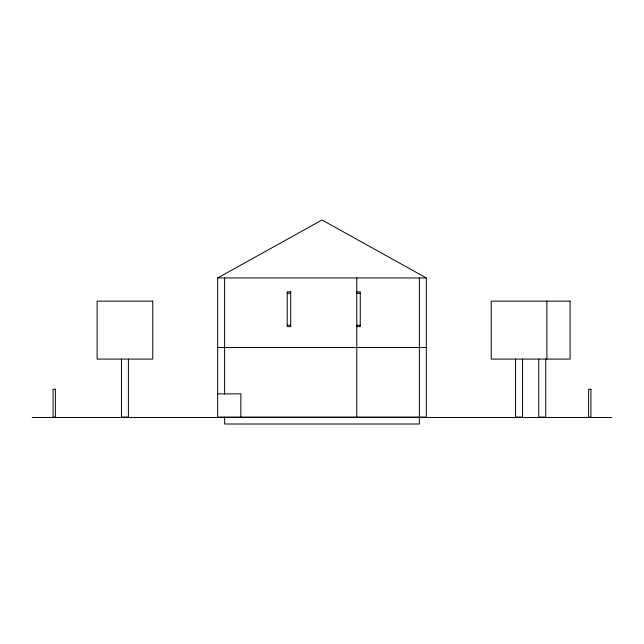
<?xml version="1.0" encoding="UTF-8"?>
<svg xmlns="http://www.w3.org/2000/svg" width="644" height="644" viewBox="0 0 644 644"><rect width="100%" height="100%" fill="white"/><g stroke="black" fill="none" stroke-linecap="round" stroke-linejoin="round"><path stroke-width="0.97" d="M217.672 277.95L322 219.99L426.328 277.95L426.328 417.054L217.672 417.054L217.672 277.95L426.328 277.95M356.776 291.861L360.254 291.861L360.254 326.637L356.776 326.637M287.224 293.253L290.702 293.253M356.776 293.253L360.254 293.253M287.224 325.244L290.702 325.244M356.776 325.244L360.254 325.244M217.672 347.502L426.328 347.502M217.672 393.87L240.856 393.87L240.856 417.054M32.2 417.521L611.8 417.521M546.885 301.134L546.885 359.094M545.726 359.094L545.726 417.054L538.77 417.054L538.77 359.094M522.542 359.094L522.542 417.054L515.586 417.054L515.586 359.094M419.373 277.95L419.373 424.01L224.627 424.01L224.627 417.054M356.776 277.95L356.776 417.054M224.627 277.95L224.627 394.2M128.414 359.094L128.414 417.054L121.458 417.054L121.458 359.094M290.702 291.861L287.224 291.861L287.224 326.637L290.702 326.637L290.702 291.861M152.757 301.134L97.115 301.134L97.115 359.094L152.757 359.094L152.757 301.134M570.069 301.134L491.243 301.134L491.243 359.094L570.069 359.094L570.069 301.134M55.384 389.234L53.066 389.234L53.066 417.054L55.384 417.054L55.384 389.234M590.934 389.234L588.616 389.234L588.616 417.054L590.934 417.054L590.934 389.234"/></g></svg>
